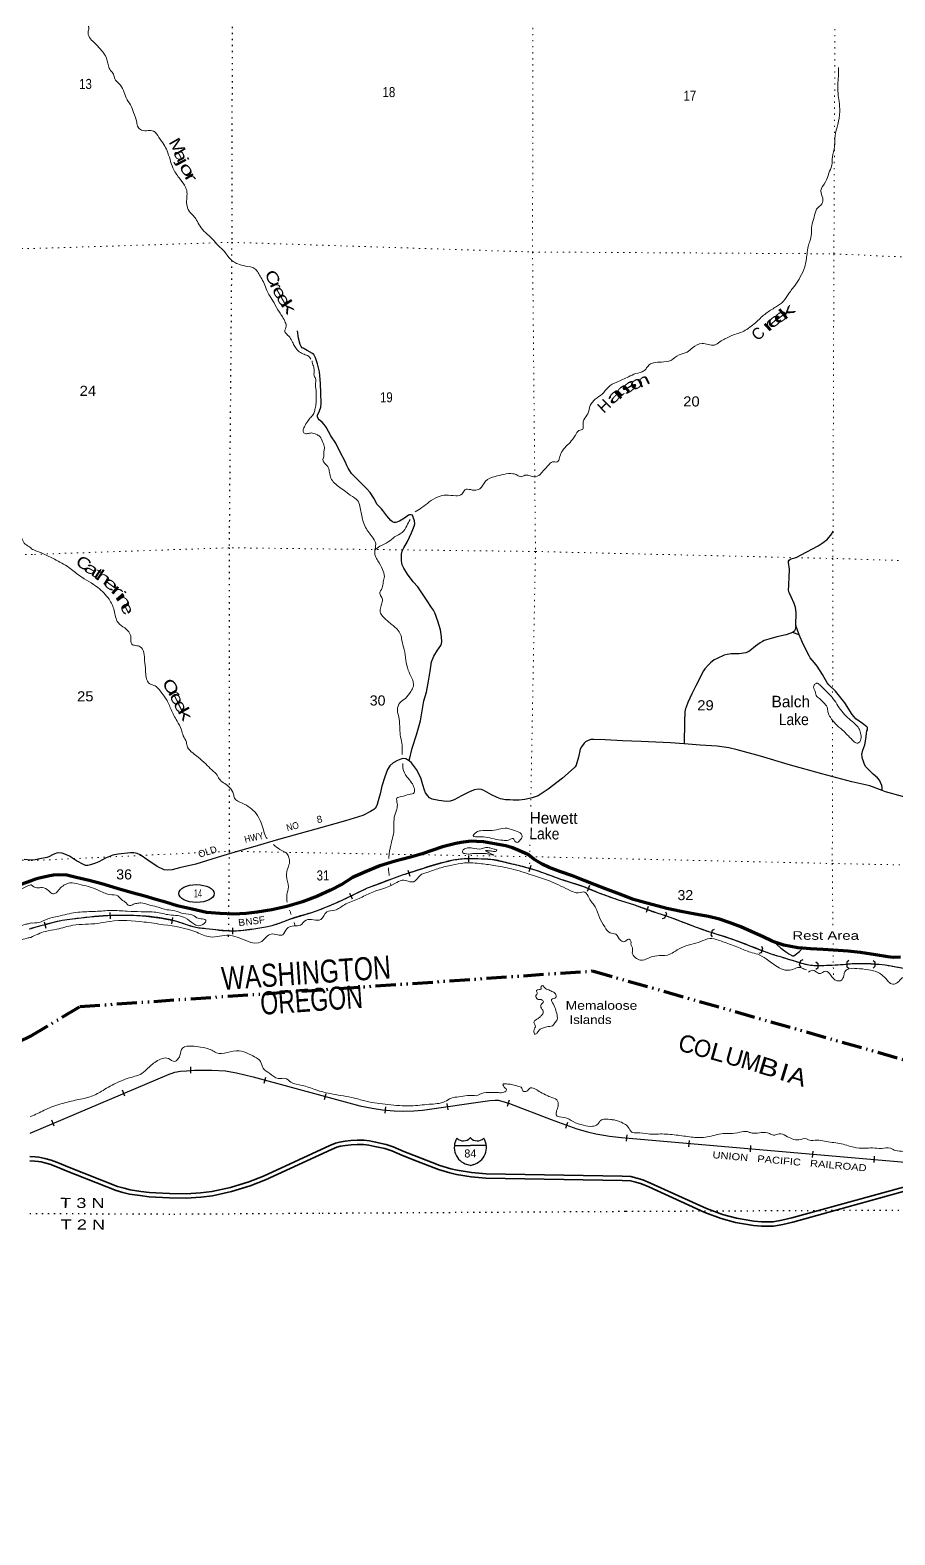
# Model space of a CAD drawing. Header units: feet. Extents: x -256679 to 5, y -731788 to -547785.
# Drawn here: x -95959 to -80931, y -666543 to -640387 of the extents above; entities that cross this region are included whole.
import ezdxf
from ezdxf.enums import TextEntityAlignment as Align

# ---------------------------------------------------------------- set-up
doc = ezdxf.new("R2010")
doc.units = ezdxf.units.FT
doc.header["$LTSCALE"] = 70
for name, pattern in [('DASH_DOUBLE_DOT', [9.2, 5, -1.2, 0.3, -1.2, 0.3, -1.2]), ('DOTTED', [1.5, 0.3, -1.2]), ('SHORT_DASHED', [2.7, 1.5, -1.2])]:
    doc.linetypes.add(name, pattern=pattern)
for name, color, linetype, lineweight in [('10', 7, 'DASH_DOUBLE_DOT', 70), ('15', 7, 'Continuous', 25), ('17', 7, 'Continuous', 25), ('18', 7, 'Continuous', 35), ('23', 7, 'Continuous', 70), ('24', 7, 'Continuous', 25), ('29', 7, 'Continuous', 25), ('34', 7, 'Continuous', 25), ('39', 7, 'Continuous', 13), ('42', 7, 'Continuous', 35), ('6', 7, 'DOTTED', 25), ('7', 7, 'DOTTED', 13)]:
    doc.layers.add(name, color=color, linetype=linetype, lineweight=lineweight)
for name, color, linetype in [('30', 7, 'Continuous'), ('41', 7, 'Continuous'), ('45', 7, 'Continuous')]:
    doc.layers.add(name, color=color, linetype=linetype)

msp = doc.modelspace()

# ---------------------------------------------------------------- linework, layer by layer
at = {"layer": '10'}
for points in [[(-126248.91, -651655.3), (-118169.59, -657908.55), (-108093.84, -660632.14), (-102518.4, -661080.92), (-95952.58, -657876.49)], [(-95952.58, -657876.49), (-95093.82, -657358), (-86183.79, -656739.69), (-79694.56, -658590.82), (-73298.37, -663344.5), (-63991.75, -666542.64)]]:
    msp.add_lwpolyline(points, dxfattribs=at)
at = {"layer": '15'}
for p, q in [((-88311.94, -659642.74), (-88309.04, -659639.83)), ((-88305.87, -659642.21), (-88309.3, -659639.83)), ((-88584.65, -659774.21), (-88308.24, -659774.21)), ((-88308.24, -660119.79), (-88372.13, -660101.83)), ((-88308.77, -660120.05), (-88245.14, -660101.31))]:
    msp.add_line(p, q, dxfattribs=at)
msp.add_lwpolyline([(-88032.88, -659774.21), (-88308.77, -659774.21), (-88308.24, -659774.21)], dxfattribs=at)
for centre, radius, start, end in [((-88282.02, -659809.31), 306.13, 148.44436, 254.43378), ((-88430.62, -659526.71), 165.66, 227.34248, 315.8117), ((-88186.93, -659526.71), 165.66, 224.18831, 312.69403), ((-88335.53, -659809.31), 306.13, 283.08087, 31.62484)]:
    msp.add_arc(centre, radius, start, end, dxfattribs=at)
at = {"layer": '17'}
msp.add_ellipse((-93067.79, -655394.81), major_axis=(309.24, -1), ratio=0.500121, dxfattribs=at)
at = {"layer": '18'}
for points in [[(-95961.1, -660042.92), (-95877.57, -660043.85), (-95818.55, -660050.14), (-95767.63, -660059.45), (-95724.2, -660069.81), (-95617.2, -660100.7), (-95482.22, -660150.57), (-95333.16, -660213.42), (-94465.53, -660555.99), (-94344.67, -660590.76), (-94232.96, -660617.58), (-94046.9, -660646.05), (-93889.82, -660665.7), (-93778.11, -660673.76), (-93537.72, -660683.16), (-93247.49, -660687.49), (-92992.42, -660674.28), (-92786.48, -660647.87), (-92459.17, -660575.5), (-92132.62, -660474.54), (-91871.22, -660373.62), (-90719.61, -659841.87), (-90630.29, -659805.47), (-90566.3, -659787.59), (-90475.82, -659774.51), (-90381.13, -659763.51), (-90276.26, -659758.02), (-90167.11, -659759.02), (-90075.09, -659770.04), (-89971.11, -659789.18), (-89792.95, -659829.2), (-89674.9, -659868.92), (-89490.08, -659945.35), (-89239.57, -660046.12), (-88863.6, -660193.13), (-88665.15, -660250.49), (-88549.23, -660275.41), (-88297.05, -660316.35), (-88040.57, -660342.47), (-85670.16, -660383.16), (-85528.3, -660389.36), (-85434.33, -660412.86), (-85337.06, -660441.25), (-85209.27, -660494.87), (-84234.19, -660940.4), (-83951.85, -661043.82), (-83701.05, -661110.95), (-83390.42, -661162.39), (-83252.31, -661173.59), (-83135.21, -661176.84), (-83039.62, -661174.49), (-82880.17, -661145.3), (-82705.31, -661104.97), (-80240.57, -660424.21)], [(-95960.79, -659967.78), (-95873.11, -659968.9), (-95807.82, -659975.86), (-95752.17, -659986.03), (-95705.08, -659997.27), (-95593.77, -660029.4), (-95454.64, -660080.8), (-95304.81, -660143.98), (-94441.34, -660484.91), (-94325.54, -660518.22), (-94218.51, -660543.92), (-94036.57, -660571.76), (-93882.46, -660591.04), (-93773.95, -660598.87), (-93535.7, -660608.18), (-93248.87, -660612.46), (-92999.14, -660599.53), (-92799.37, -660573.91), (-92478.37, -660502.93), (-92157.23, -660403.65), (-91900.48, -660304.52), (-90749.5, -659773.06), (-90654.61, -659734.39), (-90581.82, -659714.05), (-90485.51, -659700.13), (-90387.42, -659688.74), (-90277.88, -659683), (-90162.29, -659684.06), (-90063.83, -659695.85), (-89956.1, -659715.68), (-89772.72, -659756.88), (-89648.58, -659798.64), (-89461.75, -659875.9), (-89211.92, -659976.4), (-88839.48, -660122.03), (-88646.83, -660177.71), (-88535.33, -660201.68), (-88287.23, -660241.96), (-88036.12, -660267.54), (-85667.88, -660308.19), (-85517.45, -660314.76), (-85414.71, -660340.46), (-85311.97, -660370.45), (-85179.17, -660426.16), (-84205.66, -660870.98), (-83929.21, -660972.24), (-83685.19, -661037.56), (-83381.25, -661087.89), (-83248.24, -661098.67), (-83135.09, -661101.81), (-83047.34, -661099.66), (-82895.36, -661071.83), (-82723.73, -661032.25), (-80256.62, -660350.84)]]:
    msp.add_lwpolyline(points, dxfattribs=at)
at = {"layer": '23'}
for points in [[(-83033.79, -656234.44), (-83063.04, -656224.94), (-83222.9, -656149.53), (-83426.73, -656055.74), (-83608.59, -655974.15), (-83792.51, -655902.6), (-83980.5, -655841.08), (-84168.56, -655791.62), (-84404.77, -655751.9), (-84642.93, -655704.13), (-84897.1, -655652.24), (-85217.2, -655567.75), (-85471.26, -655497.76), (-85713.18, -655407.75), (-85959.54, -655315.3), (-86139.02, -655244.17), (-86332.93, -655166.53), (-86534.84, -655086.82), (-86752.79, -655009.02), (-86938.73, -654939.47), (-87062.63, -654884.39), (-87204.4, -654799.04), (-87300.14, -654724.04), (-87464.27, -654645.71), (-87575.1, -654598.8), (-87691.94, -654564.7), (-87888.11, -654531.28), (-88082.26, -654495.85), (-88203.84, -654487.91), (-88291.23, -654485.78), (-88338.7, -654490.18), (-88470.26, -654504.97), (-88561.32, -654526.95), (-88790.08, -654583.79), (-89143.44, -654706.17), (-89350.14, -654761.13), (-89615.04, -654831.81), (-89880.01, -654914.55), (-90133.06, -655015.46), (-90358.08, -655118.56), (-90535.06, -655232.02), (-90740.05, -655337.26), (-90963.07, -655442.39), (-91228.14, -655541.21), (-91499.09, -655619.89), (-91759.92, -655678.53), (-92012.63, -655721.14), (-92209.13, -655744), (-92419.55, -655750.69), (-92655.92, -655739.12), (-92896.26, -655721.49), (-93142.39, -655665.63), (-93400.54, -655609.69), (-93604.55, -655546.05), (-93776.58, -655496.7), (-93966.6, -655439.18), (-94184.68, -655383.5), (-94448.71, -655305.4), (-94714.75, -655227.3), (-94930.81, -655169.62), (-95156.92, -655115.89), (-95318.75, -655077.47), (-95473.18, -655071.16), (-95552.89, -655075.59), (-95645.39, -655092.15), (-95719.39, -655107.74), (-95802.15, -655129.17), (-95879.73, -655153.15), (-95940.99, -655171.08)], [(-95940.99, -655171.08), (-96116.97, -655236.88)], [(-82535.64, -656344.56), (-82618.87, -656336.36), (-82861.05, -656290.58), (-83033.79, -656234.44)], [(-81056.91, -656495.17), (-81267.09, -656459.64), (-81531.35, -656421.76), (-81745.61, -656398.26), (-82180.25, -656369.34), (-82400.59, -656357.87), (-82535.64, -656344.56)], [(-80836.53, -656500.61), (-80954.77, -656503.87), (-81056.91, -656495.17)]]:
    msp.add_lwpolyline(points, dxfattribs=at)
at = {"layer": '24'}
msp.add_lwpolyline([(-83033.79, -656234.44), (-82917.15, -656338.99), (-82904.33, -656349.12), (-82848.32, -656391.66), (-82797.71, -656426.09), (-82778.81, -656440.95), (-82764.13, -656450.33), (-82723.85, -656472.4), (-82711.7, -656478.14), (-82698.43, -656479.41), (-82685.79, -656474.66), (-82639.53, -656444.8), (-82610, -656421.89), (-82591.21, -656404.9), (-82535.64, -656344.56)], dxfattribs=at)
at = {"layer": '29'}
for q in [(-82650.77, -650738.41), (-82710.53, -650856.8)]:
    msp.add_line((-82594.92, -650897.86), q, dxfattribs=at)
for points in [[(-89371.35, -653088.23), (-89321.09, -652867.43), (-89241.61, -652638.75), (-89174.05, -652391.89), (-89147.01, -652221.17), (-89115.94, -652046.46), (-89068.97, -651893.96), (-89035.79, -651701.17), (-89006.74, -651530.46), (-88981.83, -651364.52), (-88957.57, -651296.55), (-88941.12, -651271.53), (-88880.39, -651165.36), (-88821.71, -651082.92), (-88807.16, -651051.36), (-88804.73, -651022.23), (-88807.16, -650929.99), (-88826.56, -650813.46), (-88875.44, -650658.75), (-88926.71, -650517.68), (-88947.87, -650471.18), (-88986.27, -650422.81), (-89061.89, -650307.33), (-89153.1, -650168.41), (-89222.01, -650062.14), (-89304.25, -649974.44), (-89401.54, -649846.09), (-89464.62, -649741.71), (-89491.3, -649678.59), (-89504.5, -649609.25), (-89503.43, -649494.1), (-89491.3, -649445.55), (-89465.15, -649388.35), (-89402.37, -649274.15), (-89329.36, -649123.83), (-89285.09, -649009.81), (-89275.38, -648966.11), (-89282.06, -648915.05), (-89301.73, -648852.59), (-89316.62, -648820.43), (-89337.55, -648810.14), (-89365.15, -648810.75), (-89385.7, -648819.89), (-89454.11, -648869.71), (-89542.58, -648921.41), (-89605.32, -648946.67), (-89632.01, -648944.24), (-89658.7, -648934.56), (-89692.79, -648910.4), (-89762.45, -648829.53), (-89832.05, -648738.61), (-89852.78, -648708.79), (-89927.99, -648631.11), (-89985.07, -648520.49), (-90046.87, -648422.34), (-90114.33, -648352.79), (-90213.96, -648257.66), (-90374.38, -648091.57), (-90432.61, -647999.33), (-90461.72, -647943.49), (-90476.28, -647897.37), (-90579.45, -647708.46), (-90648.77, -647569.29), (-90734.16, -647438.06), (-90813.45, -647290.78), (-90848.68, -647239.53), (-90883.08, -647203.88), (-90933.59, -647159.42), (-90953, -647137.57), (-90967.55, -647110.87), (-90965.13, -647081.74), (-90929.99, -647002.53), (-90909.33, -646938.52), (-90903.19, -646872.02), (-90904.17, -646697.1), (-90915.21, -646528.15), (-90930.06, -646324.99), (-90963.31, -646186.06), (-90996.77, -646081.3), (-91030.63, -646027.59), (-91052.47, -646008.17), (-91144.3, -645953.69), (-91212.2, -645915.05), (-91229.57, -645908.64), (-91251.4, -645886.79), (-91265.94, -645854.39), (-91295.34, -645741.61), (-91312.63, -645612.83)], [(-82650.77, -650738.41), (-82645.85, -650509.49), (-82660.41, -650424.53), (-82684.24, -650354.71), (-82735.65, -650235.76), (-82764.73, -650174.49), (-82774.98, -650149.57), (-82779.03, -650114.86), (-82776.86, -650045.83), (-82774.46, -650018.38), (-82769.76, -649899.79), (-82764.93, -649759.09), (-82780.28, -649642.38), (-82779.83, -649620.37), (-82767.7, -649600.95), (-82739.84, -649578.3), (-82645.52, -649552.77), (-82462.62, -649457.44), (-82265.64, -649350.14), (-82180.59, -649292.65), (-82102.65, -649232.57), (-82030.01, -649144.57), (-82005.64, -649088.44)], [(-82650.77, -650738.41), (-82666.82, -650803.17), (-82682.79, -650837.17), (-82710.53, -650856.8)], [(-82710.53, -650856.8), (-82823.66, -650898.66), (-82980.15, -650933.85), (-83120.64, -650973.15), (-83200.93, -650996.76), (-83234.71, -651011.95), (-83273.28, -651034.5), (-83351.78, -651096.32), (-83452.44, -651178.1), (-83479.74, -651194.02), (-83520.77, -651211.84), (-83635.07, -651227.19), (-83778.15, -651228), (-83848.5, -651237.71), (-83897.71, -651253.65), (-84018.25, -651309.17), (-84069.27, -651334.81), (-84134.78, -651383.37), (-84168.74, -651422.21), (-84234.25, -651487.75), (-84257.94, -651524.77), (-84391.69, -651783.26), (-84460.65, -651925.57), (-84529.65, -652075.91), (-84559.34, -652155.33), (-84569.04, -652179.6), (-84580.69, -652238.43), (-84587.68, -652407.27), (-84592, -652792.99)], [(-81153.06, -653603.69), (-81149.94, -653545.17), (-81156.19, -653516.58), (-81181.54, -653466.56), (-81197.43, -653426.76), (-81231.39, -653383.06), (-81310.91, -653316.95), (-81398.58, -653231.95), (-81435.18, -653193.71), (-81462.22, -653149.11), (-81483.7, -653084.47), (-81491.72, -653054.43), (-81500.69, -653014.08), (-81503.11, -652977.66), (-81490.98, -652902.41), (-81456.22, -652807.36), (-81433.61, -652709), (-81427.03, -652610.52), (-81416.74, -652564.35), (-81410.32, -652551.02), (-81406.07, -652516.43), (-81407.89, -652509.75), (-81417.59, -652496.4), (-81494.17, -652441.21), (-81610.47, -652355.6), (-81642, -652324.04), (-81671.59, -652285.26), (-81800.91, -652079.46), (-81963.46, -651876.76), (-82077.32, -651765.96), (-82107.81, -651732.93), (-82190.51, -651590.32), (-82281.83, -651444.98), (-82328.58, -651385.79), (-82403.79, -651295.97), (-82423.2, -651264.42), (-82522.12, -651073.5), (-82594.92, -650897.86)], [(-84592, -652792.99), (-84828.26, -652775.66), (-85341.06, -652750.25), (-85667.61, -652740.11), (-85968.06, -652722.1), (-86160.37, -652714.83), (-86212.29, -652717.81), (-86262.67, -652734.28), (-86306.9, -652756.65), (-86331.07, -652782.09), (-86379.68, -652846.47), (-86397.79, -652884.2), (-86430.67, -653024.72), (-86459.29, -653123.05), (-86471.87, -653162.05), (-86488.86, -653193.61), (-86503.86, -653207.2), (-86705.3, -653390.88), (-86956.85, -653578.25), (-87095.66, -653673.86), (-87129.93, -653695.5), (-87231.83, -653729.48), (-87362.84, -653761.04), (-87462.9, -653770.02), (-87564.2, -653770.75), (-87624.85, -653768.32), (-87695.21, -653763.47), (-87787.36, -653745.82), (-87840.77, -653724.63), (-87940.24, -653678.5), (-88063.09, -653611.35), (-88114.91, -653588.69), (-88171.11, -653580.5), (-88233.79, -653591.11), (-88309.59, -653619.82), (-88462.32, -653697.25), (-88590.95, -653764.78), (-88660.78, -653787.74), (-88725.36, -653792.07), (-88857.5, -653775.13), (-88973.59, -653752.27), (-89016.19, -653731.91), (-89047.4, -653697.52), (-89086.55, -653646.95), (-89104.92, -653596.62), (-89132.45, -653505.97), (-89171.46, -653384.77), (-89244.24, -653236.69), (-89330.6, -653124.72), (-89371.35, -653088.23)], [(-81153.06, -653603.69), (-81364.21, -653523.69), (-81682.39, -653453.29), (-82200.55, -653315.26), (-82786.7, -653154.68), (-83264.73, -653008.86), (-83670.85, -652899.7), (-83818.89, -652860.55), (-84021.09, -652831.1), (-84317.54, -652813.11), (-84592, -652792.99)], [(-89371.35, -653088.23), (-89432.37, -653053.69), (-89482.29, -653049.89), (-89517.24, -653056.88), (-89574.18, -653081.33), (-89651.82, -653125.02), (-89705.19, -653176), (-89746.43, -653236.69), (-89797.38, -653367.78), (-89845.89, -653527.53), (-89876.73, -653662.03), (-89911.41, -653785.32), (-89930.81, -653846.01), (-89945.37, -653887.27), (-89962.35, -653911.55), (-89986.61, -653935.82), (-90044.83, -653970.57), (-90177.46, -654036.06), (-90480.55, -654128.61), (-90992.34, -654274.1), (-91640.6, -654456.91), (-92094.21, -654590.71), (-92363.13, -654663.38), (-92706.36, -654765.72), (-93080.43, -654883.78), (-93362.65, -654950.49), (-93492.86, -654983.31), (-93575.34, -654990.59), (-93629.31, -654980.94), (-93749.22, -654925.89), (-93914.89, -654816.26), (-94044.58, -654722.94), (-94099.37, -654699.28), (-94157.6, -654684.72), (-94212.68, -654685.68), (-94427.22, -654710.44), (-94519.08, -654725.98), (-94635.96, -654771.42), (-94766.61, -654842.96), (-94824.76, -654869.21), (-94909.17, -654894.32), (-94958.2, -654905.62), (-94996.4, -654905.62), (-95019.4, -654897.63), (-95155.22, -654824.38), (-95274.99, -654747.21), (-95326.35, -654721.13), (-95402.92, -654694.12), (-95464.63, -654689.57), (-95501.02, -654692), (-95527.71, -654701.71), (-95555.34, -654717.26), (-95634.46, -654757.54), (-95665.85, -654770.84), (-95790.22, -654794.16), (-95870.27, -654809.42), (-95939.54, -654817.44)], [(-75641.49, -654832.96), (-75709.18, -654798.48), (-75853.32, -654777.45), (-76207.83, -654751.04), (-76474.1, -654713.14), (-76726.52, -654705.49), (-77070.88, -654659.05), (-77479.1, -654565.95), (-77927.32, -654462.55), (-78363.53, -654359.22), (-78731.66, -654264.38), (-79345.96, -654121.71), (-79652, -654031.28), (-80084.05, -653901.85), (-80406.14, -653815.34), (-80800.25, -653708.26), (-81094.31, -653625.95), (-81153.06, -653603.69)], [(-95939.54, -654817.44), (-96060.89, -654800.4)]]:
    msp.add_lwpolyline(points, dxfattribs=at)
at = {"layer": '34'}
for p, q in [((-88339.95, -654733.65), (-88340.9, -654844.26)), ((-87258.16, -654909.9), (-87289.85, -655015.88)), ((-89395.88, -654988.57), (-89360.76, -655093.46)), ((-90411.1, -655389.25), (-90363.43, -655489.06)), ((-86238.88, -655257.42), (-86280.03, -655360.08)), ((-94573.85, -655722.13), (-94569.77, -655832.67)), ((-85219.32, -655622.7), (-85256.06, -655727.03)), ((-95716.03, -655887.37), (-95685.52, -655993.69)), ((-93481.88, -655811.3), (-93504.13, -655919.65)), ((-92444.25, -655992.95), (-92439.53, -656103.46)), ((-93165.15, -658515.89), (-93165.79, -658405.29)), ((-91891.05, -658690.58), (-91862.11, -658583.82)), ((-94310.22, -658915.01), (-94353.47, -658813.21)), ((-90843.76, -658977.16), (-90814.82, -658870.4)), ((-89790.16, -659212.38), (-89779.03, -659102.33)), ((-88696.93, -659154.46), (-88713.01, -659045.03)), ((-87663.8, -659088.55), (-87631.19, -658982.86)), ((-95537.91, -659437.32), (-95581.16, -659335.52)), ((-86651.74, -659474.03), (-86613.7, -659370.17)), ((-85592.93, -659699.33), (-85583.41, -659589.13)), ((-84511.39, -659795.36), (-84501.87, -659685.16)), ((-83442.93, -659885.03), (-83433.41, -659774.83)), ((-82361.39, -659981.07), (-82351.88, -659870.87)), ((-81292.94, -660070.74), (-81283.42, -659960.54))]:
    msp.add_line(p, q, dxfattribs=at)
for points in [[(-84916.39, -655783.8), (-84968.24, -655766.44), (-85118.23, -655716.19), (-85284.17, -655657.75), (-85450.15, -655599.46), (-85601.07, -655551.12), (-85752.15, -655503.03), (-85910.64, -655447.08), (-86068.12, -655388.39), (-86201.92, -655333.87), (-86335.96, -655280.13), (-86536.72, -655213.93), (-86737.92, -655148.88), (-86885.87, -655094.64), (-87033.85, -655040.43), (-87179.9, -654990.3), (-87327.77, -654946.08), (-87471.6, -654910.16), (-87615.86, -654875.88), (-87755.38, -654842.26), (-87895.92, -654811.78), (-88004.68, -654800.1), (-88114.1, -654796.31), (-88234.3, -654791.77), (-88354.44, -654790.74), (-88479.94, -654798.67), (-88604.89, -654817.26), (-88720.02, -654840.79), (-88833.52, -654870.06), (-89070.16, -654940.63), (-89305.19, -655015.79), (-89491.54, -655078.17), (-89676.58, -655144.07), (-89888.43, -655224.14), (-90100.24, -655304.18), (-90316.2, -655407.32), (-90532.2, -655510.49), (-90670.95, -655573.82), (-90811.49, -655633.37), (-90940.29, -655682.88), (-91070.59, -655728.24), (-91262.27, -655787.57), (-91453.96, -655846.39), (-91553.48, -655885.02), (-91653.22, -655923.83), (-91756.94, -655954.78), (-91862.44, -655978.93), (-92002.36, -656003.14), (-92143.11, -656022.98), (-92297.22, -656043.94), (-92451.4, -656050.52), (-92677.07, -656032.43), (-92902.66, -656009.21), (-92966, -656002.82), (-93029.23, -655995.45)], [(-84920.04, -655709.82), (-84901.71, -655748.85), (-84934.83, -655820.33), (-84976.76, -655831.64)], [(-93029.33, -655995.43), (-93126.16, -655974.42), (-93267.55, -655925.79), (-93410.33, -655881.73), (-93673.67, -655827.68), (-93939.8, -655791.76), (-94155.65, -655779.02), (-94371.6, -655775.24), (-94491.24, -655776.33), (-94610.88, -655780.75), (-94918.18, -655805.14), (-95224.59, -655840.67), (-95401.75, -655865.51), (-95576.51, -655902.27), (-95674.02, -655930.25), (-95771.42, -655958.35), (-95857.68, -655981.98), (-95943.93, -656005.6)], [(-95944.81, -656006.03), (-95973.97, -656013.08)], [(-84069.27, -656017.06), (-84108.38, -656035.23), (-84128.87, -656111.27), (-84103.99, -656146.88)], [(-83242.77, -656387.88), (-83330.67, -656352.92), (-83524.35, -656278.7), (-83718.5, -656205.68), (-83876.97, -656150.93), (-84036.43, -656099.11), (-84120.48, -656072.87)], [(-83252.06, -656312.1), (-83230.44, -656349.4), (-83257.16, -656423.48), (-83297.94, -656438.4)], [(-82533.57, -656546.23), (-82572.68, -656564.4), (-82593.17, -656640.44), (-82568.29, -656676.05)], [(-82269.06, -656652.54), (-82302.15, -656653.13), (-82426.67, -656641.44), (-82548.62, -656611.3), (-82585.08, -656600.17)], [(-82304.59, -656582.96), (-82271.55, -656610.68), (-82271.55, -656689.43), (-82304.81, -656717.34)], [(-81276.18, -656625.04), (-81342.35, -656620.22), (-81476.72, -656616.59), (-81608.8, -656618.37), (-81740.84, -656624.57), (-81769.17, -656627)], [(-81732.79, -656560.11), (-81765.83, -656587.83), (-81765.83, -656666.58), (-81732.57, -656694.49)], [(-81310.58, -656556.27), (-81277.54, -656583.99), (-81277.54, -656662.74), (-81310.8, -656690.65)], [(-95959.17, -659559.08), (-93544.86, -658533.4), (-93492.16, -658514.73), (-93442.85, -658501.86), (-93344.3, -658483.64), (-93243.64, -658473.99), (-93102.27, -658463.97), (-92800.44, -658462.21), (-92564.27, -658478.05), (-92472.78, -658493.28), (-92372.13, -658513.64), (-92083.32, -658581.89), (-90229.5, -659084.38), (-90015.51, -659126.14), (-89835.76, -659152.89), (-89634.61, -659173.23), (-89469.5, -659179.68), (-89292.27, -659173.23), (-89138.22, -659161.46), (-87968.44, -658989.63), (-87875.23, -658984.77), (-87825.84, -658985.84), (-87759.34, -659001.94), (-87630.84, -659041.58), (-86903.07, -659321.05), (-86455.73, -659484.89), (-86270.83, -659537.03), (-86128.36, -659571.6), (-85991.41, -659597.3), (-85890.84, -659612.28), (-85681.11, -659636.91), (-79758.86, -660148.44)]]:
    msp.add_lwpolyline(points, dxfattribs=at)
at = {"layer": '34', "linetype": 'SHORT_DASHED'}
for points in [[(-84120.48, -656072.87), (-84147.5, -656064.43), (-84258.46, -656029.32), (-84538.59, -655923.53), (-84818.27, -655816.64), (-84916.39, -655783.8)], [(-82585.81, -656599.94), (-82655.75, -656578.59), (-82762.66, -656545.58), (-82944.07, -656490.42), (-83124.71, -656432.67), (-83228.06, -656393.73), (-83242.77, -656387.88)], [(-81769.17, -656627), (-81831.03, -656632.31), (-81921.26, -656639.5), (-82021.48, -656644.18), (-82121.71, -656648.26), (-82211.89, -656651.52), (-82269.06, -656652.54)], [(-80691.76, -656725.9), (-80758.51, -656705.91), (-80877.62, -656678.63), (-80997.91, -656657.48), (-81102.75, -656642.02), (-81208.06, -656630), (-81271.62, -656625.37)]]:
    msp.add_lwpolyline(points, dxfattribs=at)
at = {"layer": '34', "lineweight": 13}
msp.add_lwpolyline([(-95958.74, -659560.09), (-93544.46, -658534.43), (-93491.84, -658515.78), (-93442.61, -658502.93), (-93344.15, -658484.73), (-93243.55, -658475.09), (-93102.23, -658465.07), (-92800.47, -658463.31), (-92564.4, -658479.14), (-92472.98, -658494.36), (-92372.37, -658514.71), (-92083.59, -658582.96), (-90229.75, -659085.45), (-90015.7, -659127.22), (-89835.9, -659153.98), (-89634.69, -659174.33), (-89469.5, -659180.78), (-89292.21, -659174.33), (-89138.1, -659162.55), (-87968.33, -658990.73), (-87875.21, -658985.87), (-87825.98, -658986.94), (-87759.63, -659003), (-87631.2, -659042.62), (-86903.46, -659322.08), (-86456.07, -659485.94), (-86271.11, -659538.09), (-86128.59, -659572.68), (-85991.59, -659598.38), (-85890.99, -659613.37), (-85681.22, -659638), (-79758.99, -660149.53)], dxfattribs=at)
at = {"layer": '34'}
for points in [[(-63987.51, -665059.01), (-64275.97, -664951.9), (-64804.81, -664765.41), (-65064.57, -664688.49), (-65382.85, -664614.19), (-65986.24, -664462.67), (-66235.8, -664393.33), (-66424.5, -664337.38), (-66888.11, -664134.58), (-67119.91, -664006.37), (-67587.46, -663798.01), (-67841.23, -663721.1), (-68038.09, -663684.97), (-68243.39, -663663.12), (-68634.77, -663643.31), (-68780.38, -663635.15), (-68917.83, -663623.49), (-69151.96, -663594.35), (-69345.61, -663553.86), (-69488.89, -663506.07), (-69622.84, -663454.79), (-69872.12, -663347.55), (-70086.45, -663244.99), (-70259.13, -663152.34), (-70515.23, -663000.48), (-70724.96, -662886.55), (-70894.68, -662784.93), (-71150.23, -662626.47), (-71393.81, -662476.13), (-71641.42, -662329.79), (-71956.85, -662132.74), (-72230.91, -661973.96), (-72497.99, -661811.61), (-73043.1, -661486.43), (-73256.65, -661340.3), (-73422.04, -661182.42), (-73607.16, -660972.14), (-73813.61, -660639.08), (-74004.37, -660366.44), (-74151.59, -660184.55), (-74313.98, -659995.44), (-74462.25, -659854.84), (-74761.47, -659625.74), (-75028.35, -659440.85), (-75220.59, -659329.25), (-75684.2, -659113.16), (-76101.78, -658909.43), (-76473.37, -658720.07), (-76988.91, -658477.51), (-77358.55, -658298.21), (-77928.02, -658025.15), (-78407.59, -657798.9), (-78855.12, -657576.88), (-79326.69, -657352.7), (-79714.31, -657163.24), (-80131.88, -656957.49), (-80413.68, -656833.04), (-80581.59, -656763.61), (-80758.23, -656704.85), (-80997.73, -656656.39), (-81207.96, -656628.9), (-81476.71, -656615.49), (-81740.91, -656623.47), (-81921.33, -656638.4), (-82121.75, -656647.16), (-82302.11, -656652.03), (-82548.33, -656610.24), (-82762.34, -656544.53), (-83124.35, -656431.63), (-83330.27, -656351.9), (-83718.13, -656204.65), (-84036.1, -656098.06), (-84258.1, -656028.28), (-84817.9, -655815.6), (-85117.87, -655715.15), (-85449.8, -655598.42), (-85751.8, -655501.99), (-86067.72, -655387.37), (-86335.58, -655279.1), (-86737.56, -655147.84), (-87033.48, -655039.39), (-87327.48, -654945.02), (-87615.6, -654874.81), (-87895.74, -654810.69), (-88114.06, -654795.21), (-88354.47, -654789.64), (-88605.08, -654816.18), (-88833.81, -654869), (-89305.53, -655014.74), (-89676.96, -655143.04), (-90100.67, -655303.17)], [(-90100.67, -655303.17), (-90532.67, -655509.49), (-90811.9, -655632.35), (-91070.93, -655727.19), (-91454.32, -655845.35), (-91653.58, -655922.79), (-91862.66, -655977.85), (-92143.26, -656021.89), (-92451.38, -656049.42), (-92902.55, -656008.12), (-93029.1, -655994.36), (-93410.06, -655880.66), (-93939.69, -655790.66), (-94371.6, -655774.14), (-94610.94, -655779.65), (-95224.73, -655839.58), (-95576.78, -655901.2), (-95771.72, -655957.29), (-95944.22, -656004.54)]]:
    msp.add_spline(points, degree=3, dxfattribs=at)
at = {"layer": '39'}
for p, q in [((-89690.6, -655249.31), (-89695.25, -655219.89)), ((-91352.4, -655953.51), (-91371.77, -655899.84))]:
    msp.add_line(p, q, dxfattribs=at)
for points in [[(-91081.28, -646105.73), (-91123.22, -646054.45), (-91195.43, -646021.81), (-91281.63, -645977.52), (-91380.14, -645851.65), (-91419.72, -645766.95), (-91483.38, -645688.13), (-91531.09, -645623.49), (-91508.54, -645535.17), (-91524.18, -645468.73), (-91571.71, -645371.92), (-91627.32, -645287.12), (-91720.55, -645125.68), (-91795.98, -645002.56), (-91845.55, -644913.78), (-91890.91, -644788.83), (-91948.42, -644685.93), (-91996.02, -644603.19), (-92055.74, -644534.45), (-92215.76, -644487.18), (-92351.8, -644452.13), (-92427.71, -644411.43), (-92521.34, -644318.35), (-92582.96, -644233.51), (-92686.58, -644134.33), (-92784.12, -644025.14), (-92913.67, -643905.69), (-93005.2, -643796.53), (-93068.69, -643687.56), (-93120.37, -643616.86), (-93194.01, -643531.95), (-93237.44, -643419.08), (-93234.72, -643296.46), (-93238.03, -643175.81), (-93277.55, -643081.06), (-93368.99, -642955.82), (-93478.17, -642780.21), (-93527.41, -642633.12), (-93578.65, -642486.03), (-93634.11, -642375.09), (-93719.56, -642253.92), (-93817.09, -642142.71), (-93905.21, -642134.1), (-94025.38, -642125.29), (-94083.2, -642076.67), (-94106.73, -641988.05), (-94159.86, -641820.84), (-94215.18, -641685.78), (-94288.62, -641566.69), (-94337.95, -641435.69), (-94411.41, -641318.61), (-94487.06, -641235.7), (-94508.64, -641155.14), (-94562.34, -641086.44), (-94597.94, -641007.8), (-94649.03, -640834.57), (-94722.59, -640735.58), (-94848.04, -640600.07), (-94927.68, -640513.11), (-94949.1, -640406.41), (-94938.66, -640334.1), (-94946.1, -640320.74)], [(-81889.11, -641803.14), (-81900.11, -641628.16), (-81919.34, -641489.31), (-81924.43, -641330.45), (-81911.59, -641189.8), (-81910.7, -641037)], [(-89267.5, -648762.79), (-89150.49, -648686.69), (-89023.69, -648588.99), (-88868.88, -648499.52), (-88726.45, -648470.27), (-88562.2, -648479.37), (-88449.82, -648449.93), (-88403.32, -648377.85), (-88303.11, -648374.48), (-88241.06, -648384.93), (-88142.73, -648359.42), (-88045.8, -648229.36), (-87879, -648145.99), (-87728.51, -648108.76), (-87568.15, -648097.73), (-87496.16, -648122.32), (-87428.2, -648150.9), (-87363.93, -648125.18), (-87293.81, -648125.63), (-87207.8, -648152.31), (-87095.34, -648108.81), (-87026.75, -648028.83), (-86954.19, -647954.9), (-86881.68, -647891.03), (-86797.53, -647891.57), (-86759.06, -647823.46), (-86726.43, -647725.16), (-86641.67, -647621.16), (-86482.24, -647425.15), (-86421.69, -647349.14), (-86353.4, -647321.43), (-86350.94, -647243.04), (-86334.42, -647158.71), (-86269.69, -647054.58), (-86224.8, -646914.13), (-86137.98, -646802.1), (-86017.24, -646712.4), (-85910.35, -646592.46), (-85765.57, -646504.93), (-85560.65, -646411.75), (-85434.11, -646358.28), (-85291.56, -646308.93), (-85245.18, -646258.97), (-85194.74, -646198.98), (-85126.45, -646171.27), (-84986.11, -646156.08), (-84823.64, -646126.97), (-84682.83, -646033.38), (-84542.29, -645984.02), (-84447.67, -645908.23), (-84282.94, -645834.9), (-84170.82, -645849.69), (-84068.71, -645862.41), (-83974.2, -645804.71), (-83883.73, -645753.02), (-83737.07, -645685.61), (-83630.67, -645650.1), (-83534.22, -645604.48), (-83330.96, -645450.98), (-83171.85, -645311.26), (-83006.92, -645203.76), (-82872.09, -645104.1), (-82775.11, -644966), (-82664.05, -644817.93), (-82575.07, -644677.77), (-82497.9, -644501.34), (-82458.54, -644278.43), (-82437.73, -644145.87), (-82409.14, -644053.57), (-82380.35, -643927.09), (-82375.55, -643790.41), (-82334.59, -643637.88), (-82291.72, -643501.44), (-82200.99, -643405.52), (-82184.4, -643309.12), (-82219.74, -643184.24), (-82136.66, -643023.93), (-82079.69, -642875.52), (-82028.79, -642737.13), (-82015.93, -642592.45), (-81978.81, -642411.75), (-81971.72, -642226.83), (-81920.46, -642026.11), (-81889.11, -641803.14)], [(-107609.18, -642136.57), (-107547.45, -642201.35), (-107395.47, -642283.01), (-107293.35, -642320.08), (-107185.78, -642429.42), (-107084, -642508.61), (-106951.79, -642549.97), (-106857.89, -642611.03), (-106645.27, -642643.09), (-106490.93, -642680.63), (-106296.22, -642692.46), (-106238.05, -642701.03), (-106133.24, -642653.84), (-106066.65, -642614.32), (-105987.81, -642550.84), (-105911.26, -642521.45), (-105816.71, -642502.26), (-105706.41, -642521.34), (-105582.44, -642588.7), (-105495.99, -642577.46), (-105375.49, -642576.56), (-105257.47, -642635.84), (-105103.02, -642659.34), (-104973.86, -642580.27), (-104818.34, -642471.35), (-104644.97, -642390.68), (-104393.65, -642354.88), (-104192.77, -642348.71), (-104018.06, -642350.32), (-103949.49, -642314.84), (-103834.25, -642219.59), (-103660.99, -642152.97), (-103528.54, -642164.23), (-103299.66, -642172.36), (-103151.62, -642243.95), (-102975.73, -642347.91), (-102805.7, -642431.75), (-102649.42, -642477.33), (-102523.15, -642508.6), (-102285.2, -642637.21), (-102145.59, -642756.88), (-102025.7, -642832.23), (-101821.58, -642922.4), (-101695.58, -642987.77), (-101603.76, -643056.84), (-101485.84, -643128.16), (-101412.12, -643201.07), (-101267.67, -643218.46), (-101133.25, -643235.75), (-100992.37, -643198.93), (-100842.55, -643298.63), (-100688.98, -643430.47), (-100565.3, -643533.95), (-100274.2, -643795.48), (-100185.05, -643946.79), (-100024.09, -644158.96), (-99851.32, -644401.34), (-99700.48, -644623.45), (-99655.51, -644774.35), (-99488.43, -644974.54), (-99361.96, -645230.53), (-99262.88, -645395.98), (-99087.54, -645568.15), (-98934.06, -645712.03), (-98910.26, -645748.37), (-98786.09, -646040.46), (-98694.9, -646187.78), (-98585.23, -646285.1), (-98447.83, -646430.84), (-98308.93, -646638.8), (-98181.38, -646760.36), (-98155.61, -646802.74), (-97938.28, -646997.37), (-97858.71, -647092.41), (-97628.62, -647447.68), (-97440.14, -647734.35), (-97213.82, -648059.49), (-97148.23, -648144.37), (-97094.59, -648217.1), (-96975.58, -648400.79), (-96918.07, -648491.61), (-96774.44, -648611.32), (-96622.77, -648731.11), (-96507.01, -648820.46), (-96401.26, -648905.71), (-96319.46, -648972.68), (-96248.03, -649079.69), (-96198.29, -649138.34), (-96142.41, -649180.99), (-96110.55, -649215.39), (-96061.04, -649302.13), (-95981.2, -649363.06), (-95917.47, -649414.82)], [(-89494.13, -652977.64), (-89495.11, -652816.05), (-89520.33, -652673.15), (-89535.53, -652530.3), (-89544.58, -652365.38), (-89575.67, -652198.31), (-89534.91, -652079.96), (-89438.29, -652004.18), (-89343.42, -651884.16), (-89298.8, -651791.96), (-89324.04, -651653.07), (-89389.33, -651509.91), (-89428.41, -651338.77), (-89459.38, -651151.59), (-89498.54, -650994.52), (-89519.99, -650893.86), (-89581.57, -650800.98), (-89721.13, -650681.46), (-89832.72, -650576.2), (-89874.36, -650499.53), (-89865.83, -650411.13), (-89839.28, -650324.85), (-89846.83, -650246.39), (-89882.53, -650181.82), (-89841.87, -650081.56), (-89821.22, -649977.15), (-89802.66, -649886.79), (-89833.99, -649759.93), (-89915.28, -649612.64), (-89960.84, -649521.88), (-89970.4, -649443.41), (-89953.66, -649320.87), (-89995.15, -649220.08), (-90068.72, -649123.11), (-90128.31, -649034.26), (-90175.7, -648913.33), (-90201.08, -648798.57), (-90224.5, -648691.86), (-90257.9, -648577.05), (-90397.53, -648469.59), (-90503.24, -648386.48), (-90601.04, -648319.51), (-90690.73, -648238.51), (-90740.31, -648149.73), (-90759.78, -648053.1), (-90787.36, -647972.51), (-90841.13, -647915.87), (-90868.92, -647869.45), (-90856.47, -647797.15), (-90851.96, -647710.73), (-90843.54, -647640.41), (-90871.09, -647553.79), (-90922.6, -647452.93), (-90984.49, -647414.33), (-91072.5, -647389.64), (-91138.69, -647401.28), (-91192.75, -647392.89), (-91214.53, -647348.52), (-91192.11, -647284.33), (-91135.42, -647182.16), (-91082.95, -647118.16), (-91030.45, -647050.14), (-91009.06, -646979.89), (-90992.75, -646895.97), (-90988.1, -646781.75), (-90986.2, -646676.47), (-90999.54, -646557.77), (-91000.85, -646439.14), (-91025.37, -646383.13), (-91020.71, -646299.21), (-91037.02, -646224.62), (-91060.31, -646136.03)], [(-89970.2, -649428.07), (-89879.74, -649359.55), (-89735.03, -649282.07), (-89624.33, -649196.33), (-89495.64, -649118.74), (-89412.8, -649000.66), (-89355.05, -648894.32)], [(-91840.31, -654443.81), (-91854.8, -654423.37), (-91898.21, -654308.49), (-91945.48, -654167.45), (-92032.68, -654002.03), (-92134.31, -653904.88), (-92274.09, -653823.56), (-92405.82, -653734.25), (-92423.46, -653667.79), (-92492.91, -653550.74), (-92572.67, -653483.88), (-92658.46, -653421), (-92708.07, -653338.25), (-92799.71, -653247.19), (-92907.29, -653139.95), (-93038.86, -653024.5), (-93128.6, -652951.55), (-93224.18, -652848.4), (-93243.74, -652765.84), (-93297.17, -652650.9), (-93328.63, -652548.16), (-93405.89, -652396.88), (-93508.92, -652197.18), (-93592.02, -652015.7), (-93695.4, -651876.31), (-93787.04, -651785.25), (-93877.02, -651752.51), (-93944.47, -651635.46), (-93951.78, -651514.79), (-93968.83, -651345.8), (-93980.07, -651211.02), (-94045.57, -651104.04), (-94125.59, -651083.42), (-94191.58, -651060.88), (-94206.9, -650938.15), (-94314.17, -650778.63), (-94429.84, -650685.4), (-94496.74, -650473.87), (-94587.78, -650280.28), (-94782.94, -650073.95), (-95096.34, -649870.89), (-95285.86, -649726.93), (-95535.49, -649584.59), (-95727.29, -649488.87), (-95917.8, -649414.55)], [(-82311.68, -651747.59), (-82342.04, -651785.06), (-82318.55, -651879.7), (-82289.02, -651970.36), (-82227.19, -652019.01), (-82167.43, -652079.71), (-82109.74, -652152.46), (-82094.22, -652239.01), (-82052.68, -652331.76), (-81963.17, -652444.92), (-81841.58, -652554.27), (-81755.92, -652639.26), (-81694.17, -652701.98), (-81636.39, -652758.65), (-81578.4, -652779.13), (-81521.92, -652713.14), (-81529.29, -652602.52), (-81556.89, -652525.94), (-81628.56, -652445.06), (-81728.23, -652357.97), (-81831.83, -652254.77), (-81921.29, -652133.56), (-82002.72, -652010.4), (-82138.14, -651866.79), (-82237.73, -651765.62), (-82291.68, -651739.14), (-82311.68, -651747.59)], [(-89725.66, -654788.08), (-89718.5, -654706.5), (-89679.26, -654505.7), (-89646.39, -654365.17), (-89635.5, -654216.47), (-89630.62, -654065.71), (-89587.74, -653927.26), (-89579.14, -653826.79), (-89584.62, -653736.29), (-89504.31, -653708.65), (-89371.85, -653671.31), (-89283.5, -653639.71), (-89285.04, -653559.28), (-89328.59, -653468.52), (-89410.14, -653365.46), (-89479.41, -653216.24), (-89484.05, -653133.78)], [(-88238.45, -654404.98), (-88252.29, -654400.73), (-88203.51, -654328.2), (-88133.23, -654302.51), (-87964.9, -654299.57), (-87816.51, -654278.41), (-87670.14, -654261.26), (-87522.13, -654306.44), (-87426.26, -654359.33), (-87410.52, -654409.69), (-87442.88, -654461.76), (-87493.24, -654507.67), (-87533.18, -654485.3), (-87562.98, -654440.88), (-87645.27, -654464.48), (-87743.48, -654469.88), (-87895.62, -654444.78), (-88047.72, -654413.64), (-88169.93, -654410.85), (-88238.45, -654404.98)], [(-91492.17, -655545.84), (-91497.91, -655416.84), (-91469.07, -655280.31), (-91504.02, -655089.09), (-91477.13, -654944.5), (-91450.55, -654852.19), (-91464.08, -654767.66), (-91495.75, -654701.11), (-91585.59, -654644.24), (-91705.35, -654565.06), (-91730.47, -654542.83)], [(-88412.42, -654699.18), (-88429.23, -654692.46), (-88446.62, -654675.06), (-88446, -654659.13), (-88359.39, -654602.64), (-88270.3, -654605.94), (-88118.87, -654619.92), (-88039.66, -654596.61), (-87967.44, -654601.28), (-87897.55, -654622.26), (-87850.96, -654640.9), (-87858.78, -654656.11), (-87926.92, -654659.7), (-87990.74, -654650.23), (-88045.07, -654646.88), (-87997.16, -654677.34), (-87947.22, -654703.8), (-87899.88, -654724.83), (-88035.01, -654701.51), (-88130.52, -654699.18), (-88265.64, -654699.18), (-88349.51, -654708.51), (-88403.1, -654701.51), (-88412.26, -654699.38)], [(-82468.84, -656723.34), (-82542.78, -656690.7), (-82594.81, -656678.3), (-82691.16, -656707.84), (-82835.52, -656725.01), (-82973.45, -656667.83), (-83171.02, -656531.86), (-83313.87, -656451.01), (-83442, -656413.71), (-83647.02, -656334.46), (-83896.29, -656241.21), (-83998.8, -656203.91), (-84147.9, -656175.94), (-84306.32, -656229.55), (-84646.61, -656337.41), (-84777.31, -656414.98), (-84881.79, -656464.58), (-85068.19, -656475.44), (-85214.7, -656516.72), (-85349.17, -656554.06), (-85445.06, -656505.19), (-85494.67, -656422.44), (-85488.31, -656362.17), (-85517.83, -656269.49), (-85517.57, -656225.26), (-85559.42, -656186.8), (-85621.78, -656228.62), (-85695.82, -656212.06), (-85779.34, -656102.95), (-85881.38, -656076.16), (-85972.96, -655975.05), (-86064.18, -655811.61), (-86137.25, -655628.19), (-86246.56, -655474.69), (-86318.08, -655369.68), (-86434.36, -655381), (-86568.4, -655345.96), (-86900.1, -655189.02), (-87179.42, -655092.55), (-87552.17, -654976), (-87867.27, -654911.32), (-88116.54, -654876.35), (-88413.01, -654863.66), (-88629.08, -654901.99), (-88848.07, -654955.61), (-89069.39, -655030.2), (-89176.55, -655076.82), (-89293.04, -655188.72), (-89492.75, -655164.33), (-89619.2, -655221.35), (-90059.11, -655391.9), (-90268.09, -655493.09), (-90497.06, -655588.13), (-90663.23, -655682.88), (-90804.04, -655713.07), (-90907.96, -655845.58), (-91163.85, -655857.27), (-91262.53, -655943.09), (-91370.81, -655956.47), (-91499.52, -656005.37), (-91565.55, -656109.98), (-91769.12, -656098.97), (-91934.19, -656225.59), (-92495.4, -656120.99), (-92831.02, -656148.51), (-93059.36, -656068.68), (-93639.83, -655936.55), (-93978.21, -655889.75), (-94572.43, -655878.74), (-94781.51, -655914.53), (-95214.75, -655946.25), (-95495.24, -656015.63), (-95690.64, -656053.47), (-95946.53, -656156.15)], [(-95942.07, -655242.02), (-95841.52, -655294.55), (-95751.52, -655291.58), (-95635.62, -655346.61), (-95561.81, -655401.37), (-95503.57, -655379.63), (-95428.95, -655295.66), (-95350.48, -655239.87), (-95268.15, -655210.25), (-95113.99, -655231.34), (-94941.93, -655274.67), (-94773.96, -655334.05), (-94580.05, -655411.69), (-94433.93, -655436.76), (-94366.2, -655505.55), (-94312.29, -655538.06), (-94232.54, -655604.92), (-94182.35, -655589.16), (-94106.07, -655565.52), (-94033.9, -655557.95), (-93895.83, -655591), (-93755.78, -655626.08), (-93581.74, -655675.45), (-93441.6, -655694.44), (-93291.6, -655743.66), (-93129.46, -655770.84), (-93037.86, -655825.29), (-92940.64, -655838.71), (-92905.54, -655854.7), (-92957.4, -655932.63), (-93261.98, -655818.24), (-93538.19, -655766.2), (-93772.36, -655720.47), (-94030.78, -655710.76), (-94271.17, -655701.18), (-94549.61, -655689.34), (-94822.21, -655705.68), (-95124.85, -655719.82), (-95433.77, -655780.16), (-95652.5, -655837.06), (-95806.85, -655898.45), (-95944.29, -655906.15)], [(-89717.83, -655082.73), (-89730.18, -654991.91), (-89733.15, -654949.09)], [(-95942.81, -655905.65), (-95985.92, -655920.3), (-96047.96, -655932.49), (-96120.38, -655953.95), (-96308.12, -656015.64), (-96428.82, -656061.23), (-96565.6, -656122.92), (-96670.78, -656172.82), (-96781.57, -656213.93), (-96922.61, -656270.82), (-97041.56, -656327.91), (-97146.44, -656383.12), (-97273.52, -656452.17), (-97330.04, -656487.77), (-97394.72, -656539.34), (-97421.02, -656563.18), (-97417.01, -656563.21), (-97398.77, -656543.32), (-97335.84, -656459.63), (-97248.66, -656358.1), (-97165.48, -656254.53), (-97080.38, -656161.01), (-96940.52, -656001.78), (-96867.27, -655884.07), (-96733.44, -655724.79), (-96616.05, -655611.5), (-96490.8, -655520.36), (-96399.96, -655463.01), (-96220.34, -655354.31), (-96105.64, -655314.26), (-95964.43, -655248.32), (-95941.34, -655241.82)], [(-91422.35, -655759.72), (-91441.49, -655706.71), (-91449.27, -655684.77)], [(-97518.41, -657122.66), (-97540.63, -657052.82), (-97525.84, -656962.66), (-97430.36, -656827.1), (-97220.42, -656694.6), (-97006.78, -656600.26), (-96881.6, -656517.15), (-96722.16, -656420.3), (-96538.79, -656343.74), (-96303.23, -656271.67), (-96150.14, -656214.9), (-96011.21, -656170.03), (-95946.53, -656156.15)], [(-73470.4, -658473.97), (-73516.95, -658554.09), (-73595.41, -658607.87), (-73675.75, -658641.53), (-73780.3, -658703.19), (-73888.93, -658776.88), (-73889.62, -658895.49), (-73988.08, -658943.11), (-74050.94, -659071.38), (-74074.03, -659252.18), (-74173.39, -659454.6), (-74264.08, -659544.49), (-74334.88, -659660.64), (-74397.62, -659766.8), (-74529.7, -659905.13), (-74628.78, -659893.98), (-74776.82, -659852.82), (-74836.78, -659828.31), (-74873.19, -659886.38), (-74851.54, -659952.87), (-74797.8, -660015.54), (-74816.35, -660103.88), (-74949.48, -660255.82), (-75090.38, -660367.51), (-75239, -660426.87), (-75405.29, -660423.79), (-75430.73, -660319.08), (-75387.94, -660196.71), (-75359.35, -660104.41), (-75361.02, -660046.1), (-75412.81, -659993.49), (-75528.85, -659964.6), (-75602.84, -659937.99), (-75528.37, -659882.17), (-75415.98, -659850.73), (-75373.39, -659762.54), (-75346.73, -659656.15), (-75336.22, -659571.78), (-75355.84, -659501.29), (-75371.54, -659444.89), (-75351.53, -659412.67), (-75288.63, -659452.3), (-75159.58, -659518.63), (-75095.85, -659585.39), (-75018.17, -659664.3), (-74918.16, -659695.1), (-74856, -659687.45), (-74866.96, -659643.45), (-74921.69, -659612.64), (-75015.65, -659575.85), (-75099.48, -659521.03), (-75139.28, -659472.52), (-75267.67, -659396.35), (-75332.9, -659363.72), (-75486.8, -659279.29), (-75628.75, -659226.11), (-75959.58, -659065.33), (-76140.19, -658967.49), (-76461.9, -658814.64), (-76664.9, -658723.25), (-77207.72, -658469.15), (-77393.06, -658374.39), (-77766.74, -658201.1), (-78033.02, -658064.72), (-78440.72, -657885.22), (-79039.45, -657579.84), (-79475.1, -657374.7), (-79790.2, -657223.77), (-80118.41, -657052.07), (-80421.54, -656916.06), (-80559, -656864.78), (-80647.52, -656906.74), (-80719.74, -656843.79), (-80802.57, -656862.71), (-80887.18, -656940.58), (-80967.5, -656970.22), (-81043.39, -656927.51), (-81138.96, -656822.35), (-81224.79, -656765.51), (-81390.83, -656720.21), (-81595.07, -656696.79), (-81723.34, -656701.99), (-81791.67, -656737.74), (-81820.21, -656822), (-81860.75, -656902.16), (-81940.94, -656909.69), (-82048.57, -656810.48), (-82130.34, -656745.62), (-82251.52, -656785.52), (-82335.39, -656729.57), (-82433.24, -656759.87)], [(-86945.16, -657070.53), (-86945.11, -657070.56), (-86873.17, -657103.19), (-86829.3, -657139.66), (-86823.65, -657202.02), (-86895.98, -657235.73), (-86864.41, -657318.37), (-86822.96, -657427.2), (-86797.52, -657531.91), (-86799.84, -657586.18), (-86840.25, -657644.22), (-86880.61, -657692.22), (-86980.89, -657709.67), (-87055.19, -657737.34), (-87109.44, -657763.12), (-87145.81, -657815.16), (-87186.02, -657839.03), (-87203.69, -657776.59), (-87195.53, -657750.51), (-87179.26, -657710.4), (-87191.04, -657668.11), (-87204.83, -657627.81), (-87130.33, -657565.96), (-87088.04, -657528.03), (-87051.74, -657488.06), (-87045.41, -657433.81), (-87075.2, -657387.38), (-87078.82, -657321.01), (-87040.5, -657279.04), (-87076.33, -657238.6), (-87142.41, -657230.13), (-87168.1, -657169.65), (-87147.82, -657127.56), (-87159.57, -657081.24), (-87111.39, -657065.47), (-87083.29, -657057.61), (-87079.02, -657011.39), (-87054.87, -656993.45), (-87021, -657025.84), (-86945.16, -657070.53)], [(-88196.1, -658908.16), (-88358.38, -658905.11), (-88510.79, -658928.26), (-88639.15, -658949.55), (-88753.72, -659011.14), (-89022.49, -659057.66), (-89343.25, -659085.76), (-89739.83, -659061.1), (-90116.21, -659006.41), (-90324.27, -658950.79), (-90700.56, -658880.01), (-91002.67, -658803.69), (-91230.66, -658729.84), (-91428.69, -658672.28), (-91526.5, -658607.31), (-91648.74, -658610.55), (-91794.49, -658521.15), (-91910.19, -658431.95), (-91955.59, -658315.05), (-92023.35, -658252.29), (-92161.19, -658181.03), (-92325.18, -658127.71), (-92535.75, -658158.52), (-92720.12, -658163.37), (-92802.01, -658118.61), (-92998.05, -658063.07), (-93148.23, -658046.02), (-93308.73, -658081.18), (-93357.58, -658211.55), (-93396.04, -658279.66), (-93448.32, -658311.49), (-93554.25, -658264.57), (-93768.93, -658313.45), (-93930.01, -658449.13), (-94048.75, -658538.84), (-94169.22, -658580.29), (-94438.28, -658677.08), (-94691.55, -658816.18), (-94892.52, -658919.44), (-95145.35, -658982.15), (-95404.19, -659044.82), (-95687.31, -659147.55), (-95916.37, -659256.66), (-95958.27, -659272.46)], [(-75745.11, -663233.8), (-76001.97, -663045.34), (-76117.56, -662933.97), (-76323.04, -662715.53), (-76400.1, -662471.38), (-76652.68, -662257.22), (-76691.2, -662165.12), (-76781.1, -662083.74), (-76888.13, -661848.16), (-77125.67, -661663.27), (-77267, -661451.97), (-77395.42, -661274.21), (-77461.78, -661205.68), (-77623.12, -661066.98), (-77818.38, -660876.74), (-78055.78, -660698.29), (-78217.37, -660573.89), (-78506.33, -660492.51), (-78947.27, -660301.9), (-79146.34, -660254.79), (-79266.21, -660214.1), (-79542.33, -660087.74), (-79841.28, -660045.47), (-79976.85, -659984.94), (-80347.74, -659963.81), (-80634.04, -659923.77), (-80786.06, -659878.57), (-80918.2, -659861.63), (-81010.15, -659822.84), (-81166.44, -659823.85), (-81318.68, -659816.84), (-81458.97, -659821.97), (-81643.21, -659804.71), (-81893.28, -659736.75), (-82153.55, -659700.9), (-82285.67, -659679.95), (-82417.93, -659683.12), (-82465.87, -659656.68), (-82602.23, -659675.91), (-82824.24, -659606.12), (-82940.25, -659571.2), (-83042.57, -659594.67), (-83108.54, -659568.11), (-83256.71, -659551.07), (-83376.99, -659560.35), (-83443.05, -659549.88), (-83493.05, -659533.47), (-83627.36, -659544.67), (-83793.79, -659565.72), (-83916.02, -659566.94), (-84194.88, -659625.47), (-84435.35, -659629.96), (-84699.64, -659596.09), (-84976.02, -659574.21), (-85220.46, -659572.64), (-85412.71, -659553.31), (-85504.8, -659540.66), (-85564.42, -659455.83), (-85634.21, -659397.08), (-85734.12, -659350.2), (-85810.14, -659329.6), (-85874.22, -659323.16), (-86020.5, -659324.23), (-86060.76, -659356.14), (-86097.12, -659406.17), (-86185.47, -659439.78), (-86343.67, -659422.68), (-86523.62, -659357.19), (-86673.49, -659287.87), (-86817.48, -659240.7), (-86809.07, -659172.4), (-86784.54, -659088.12), (-86807.95, -658979.4), (-86921.87, -658930.42), (-87003.8, -658891.69), (-87113.66, -658832.68), (-87197.53, -658783.89), (-87279.67, -658781.35), (-87326.04, -658831.32), (-87396.12, -658822.83), (-87415.89, -658776.46), (-87485.82, -658741.83), (-87599.86, -658712.95), (-87679.96, -658704.39), (-87740.09, -658708.03), (-87702.42, -658776.63), (-87680.55, -658804.92), (-87724.87, -658846.85), (-87819.09, -658854.29), (-87943.31, -658853.49), (-88031.47, -658852.92), (-88196.1, -658908.16)]]:
    msp.add_spline(points, degree=3, dxfattribs=at)
at = {"layer": '6'}
for points in [[(-92447.84, -640329.64), (-92455.81, -644075.5), (-92500.73, -649384.94), (-92501.37, -654660.48), (-92514.69, -656149.2)], [(-95964.87, -660955.09), (-93463.77, -660965.25), (-90884.92, -660949.64), (-85606.99, -660917.19), (-77812.9, -660882)]]:
    msp.add_lwpolyline(points, dxfattribs=at)
at = {"layer": '7'}
msp.add_line((-82005.58, -656260.22), (-81999.75, -656852.28), dxfattribs=at)
for points in [[(-87222.3, -640349.82), (-87227.14, -644243.78), (-87177.28, -649449.28), (-87260.99, -653935.64)], [(-81972.86, -640368.93), (-81991.66, -644275.4), (-82008.44, -649570.94), (-82013.41, -652005.99)], [(-121506.49, -644189.36), (-118876.6, -644233.66), (-113664.81, -644201.53), (-108286.46, -644186.99), (-103163.05, -644158.06), (-97786.86, -644161.56), (-95895.65, -644182.98)], [(-95895.65, -644182.98), (-92455.81, -644075.5), (-87227.14, -644243.78), (-81991.66, -644275.4), (-78401.83, -644438.25)], [(-71737.94, -649530.84), (-76777.69, -649725.16), (-82008.44, -649570.94), (-87177.28, -649449.28), (-92500.73, -649384.94), (-95917.6, -649500.06)], [(-95917.6, -649500.06), (-97878.29, -649518.1), (-103170.19, -649521.4), (-108330.16, -649602.16), (-113640.99, -649462.82), (-118890.87, -649484.57), (-120050.41, -649487.92), (-124186.88, -649499.87)], [(-82014.2, -652395.37), (-82019.26, -654872.55), (-82008.16, -655999.31)], [(-95939.56, -654822.27), (-92501.37, -654660.48), (-87276.27, -654754.35), (-82019.26, -654872.55), (-76730.11, -654978.9), (-71429.29, -654799.83), (-68504.83, -654806.31)], [(-87272.39, -654546.2), (-87276.27, -654754.35), (-87280.5, -655063.44)], [(-96334.35, -654805.37), (-96304.28, -654805.75), (-95939.56, -654822.27)]]:
    msp.add_lwpolyline(points, dxfattribs=at)

# ---------------------------------------------------------------- texts
at = {"layer": '10'}
for s, width, p in [('WASHINGTON', 0.8, (-92620.01, -657072.24)), ('OREGON', 0.75, (-91944.88, -657504.21))]:
    msp.add_text(s, height=400, rotation=3.97, dxfattribs=dict(at, width=width)).set_placement(p)
at = {"layer": '15'}
msp.add_text('84', height=140, dxfattribs=at).set_placement((-88309.32, -659982.32), align=Align.CENTER)
at = {"layer": '17', "width": 0.6}
msp.add_text('14', height=140, dxfattribs=at).set_placement((-93041.74, -655463.12), align=Align.CENTER)
at = {"layer": '30'}
for s, rotation, width, p in [('NO', 14.356, 0.9, (-91383, -654285.48)), ('8', 14.356, 1.1, (-90916, -654162.34)), ('HWY', 12.804, 0.9, (-92056.36, -654476.8))]:
    msp.add_text(s, height=120, rotation=rotation, dxfattribs=dict(at, width=width)).set_placement(p, align=Align.CENTER)
msp.add_text('OLD', height=120, rotation=17.023, dxfattribs=at).set_placement((-92858.53, -654723.73), align=Align.CENTER)
at = {"layer": '34'}
for s, rotation, width, p in [('B', 7.745, 1.1, (-92274.56, -655954.49)), ('NSF', 8.024, 1.05, (-92041.05, -655927.56))]:
    msp.add_text(s, height=120, rotation=rotation, dxfattribs=dict(at, width=width)).set_placement(p, align=Align.CENTER)
at = {"layer": '34', "width": 1.2}
msp.add_text('UNION   PACIFIC   RAILROAD', height=120, rotation=355.063, dxfattribs=at).set_placement((-84104.72, -659993.88))
at = {"layer": '41'}
for s, height, rotation, width, p in [('M', 200, 299.879, 1.3, (-93485.1, -642456.24)), ('j', 200, 297.885, 1.7, (-93388.43, -642712)), ('a', 200, 296.411, 1.45, (-93429.33, -642608.63)), ('o', 200, 305.22, 1.65, (-93309.29, -642865.83)), ('r', 200, 300.984, 1.7, (-93245.96, -642993.54)), ('C', 200, 300.086, 1.35, (-91830.9, -644737.25)), ('r', 200, 295.25, 1.5, (-91773.18, -644865.64)), ('e', 200, 300.135, 1.5, (-91708.49, -644993.93)), ('e', 200, 300.082, 1.5, (-91638.32, -645117.28)), ('k', 200, 303.551, 1.8, (-91550.14, -645250)), ('e', 200, 37.455, 1.75, (-82866.59, -645434.55)), ('k', 200, 38.923, 2, (-82749.58, -645354.01)), ('r', 200, 41.984, 2.15, (-83066.49, -645583.76)), ('e', 200, 40.589, 1.85, (-82970.12, -645507.17)), ('n', 200, 41.08, 2, (-85621.02, -646729.78)), ('s', 200, 38.846, 2.05, (-85497.86, -646652.78)), ('o', 200, 33.099, 1.55, (-85379.86, -646604.64)), ('n', 200, 25.914, 1.45, (-85263.61, -646563.31)), ('a', 200, 43.233, 2.05, (-85737.65, -646809.51)), ('C', 200, 331.844, 1.3, (-95073.14, -649739.97)), ('a', 200, 329.042, 1.6, (-94941.15, -649835.44)), ('t', 200, 327.483, 1.5, (-94825.87, -649919.55)), ('h', 200, 327.101, 1.65, (-94733.09, -649983.07)), ('e', 200, 323.018, 1.7, (-94614.87, -650087.9)), ('r', 200, 318.327, 2.1, (-94507.39, -650199.64)), ('i', 200, 310.978, 1.7, (-94454.91, -650284.22)), ('n', 200, 305.751, 1.8, (-94403.37, -650365.72)), ('e', 200, 296.523, 1.4, (-94358.04, -650484.53)), ('C', 200, 303.597, 1.4, (-93602.61, -651848.77)), ('r', 200, 302.715, 1.75, (-93529.15, -651965.72)), ('e', 200, 297.535, 1.4, (-93494.51, -652049.52)), ('e', 200, 296.52, 1.4, (-93429.22, -652182.18)), ('k', 200, 299.291, 1.65, (-93349.05, -652318.68)), ('O', 300, 345.538, 0.95, (-84309.8, -658231.02)), ('L', 300, 344.322, 1.15, (-84046.18, -658301.23)), ('U', 300, 344.322, 1.05, (-83762.06, -658381.52)), ('B', 300, 343.107, 1.3, (-83164.93, -658556.25)), ('I', 300, 343.107, 1.3, (-82897.31, -658642.48)), ('A', 300, 343.107, 1.15, (-82666.84, -658714.4))]:
    msp.add_text(s, height=height, rotation=rotation, dxfattribs=dict(at, width=width)).set_placement(p, align=Align.CENTER)
for s, height, rotation, p in [('C', 200, 43.828, (-83241.51, -645734.09)), ('H', 200, 44.412, (-85916.82, -646990.36)), ('C', 300, 345.538, (-84578.17, -658154.86)), ('M', 300, 344.322, (-83469.93, -658461.04))]:
    msp.add_text(s, height=height, rotation=rotation, dxfattribs=at).set_placement(p, align=Align.CENTER)
msp.add_text('Balch', height=200, dxfattribs=at).set_placement((-82740.41, -652157.46), align=Align.CENTER)
at = {"layer": '41', "width": 0.9}
msp.add_text('Lake', height=200, dxfattribs=at).set_placement((-82688.76, -652467.61), align=Align.CENTER)
at = {"layer": '41'}
msp.add_text('Hewett', height=200, rotation=359.5, dxfattribs=at).set_placement((-87279.03, -654177.3))
at = {"layer": '41', "width": 0.9}
msp.add_text('Lake', height=200, rotation=359.5, dxfattribs=at).set_placement((-87283.74, -654451.08))
at = {"layer": '42'}
for s, width, p in [('Memaloose', 1.2, (-86029.89, -657415.24)), ('Islands', 1.15, (-86220.43, -657663))]:
    msp.add_text(s, height=150, dxfattribs=dict(at, width=width)).set_placement(p, align=Align.CENTER)
at = {"layer": '45', "width": 1.3}
msp.add_text('Rest Area', height=150, dxfattribs=at).set_placement((-82714.26, -656198.99))
at = {"layer": '6', "width": 1.35}
for s, p in [('T 3 N', (-95437.53, -660858.48)), ('T 2 N', (-95427.4, -661233.45))]:
    msp.add_text(s, height=175, rotation=359.767, dxfattribs=at).set_placement(p)
at = {"layer": '7'}
for s, width, p in [('13', 0.85, (-95107.22, -641410.65)), ('18', 0.85, (-89834.31, -641551.07)), ('17', 0.85, (-84605.03, -641614.81)), ('24', 1.1, (-95098.19, -646744.56)), ('19', 0.85, (-89879.21, -646856.49)), ('20', 1.1, (-84609.9, -646928.53)), ('25', 1.1, (-95143.11, -652053.99)), ('30', 1.05, (-90057.13, -652126.4)), ('29', 1.1, (-84366.12, -652209.66)), ('36', 1.05, (-94462.18, -655149.51)), ('31', 0.85, (-90980.03, -655167.44)), ('32', 1.05, (-84709.11, -655509.69))]:
    msp.add_text(s, height=175, dxfattribs=dict(at, width=width)).set_placement(p)

doc.saveas('drawing.dxf')
